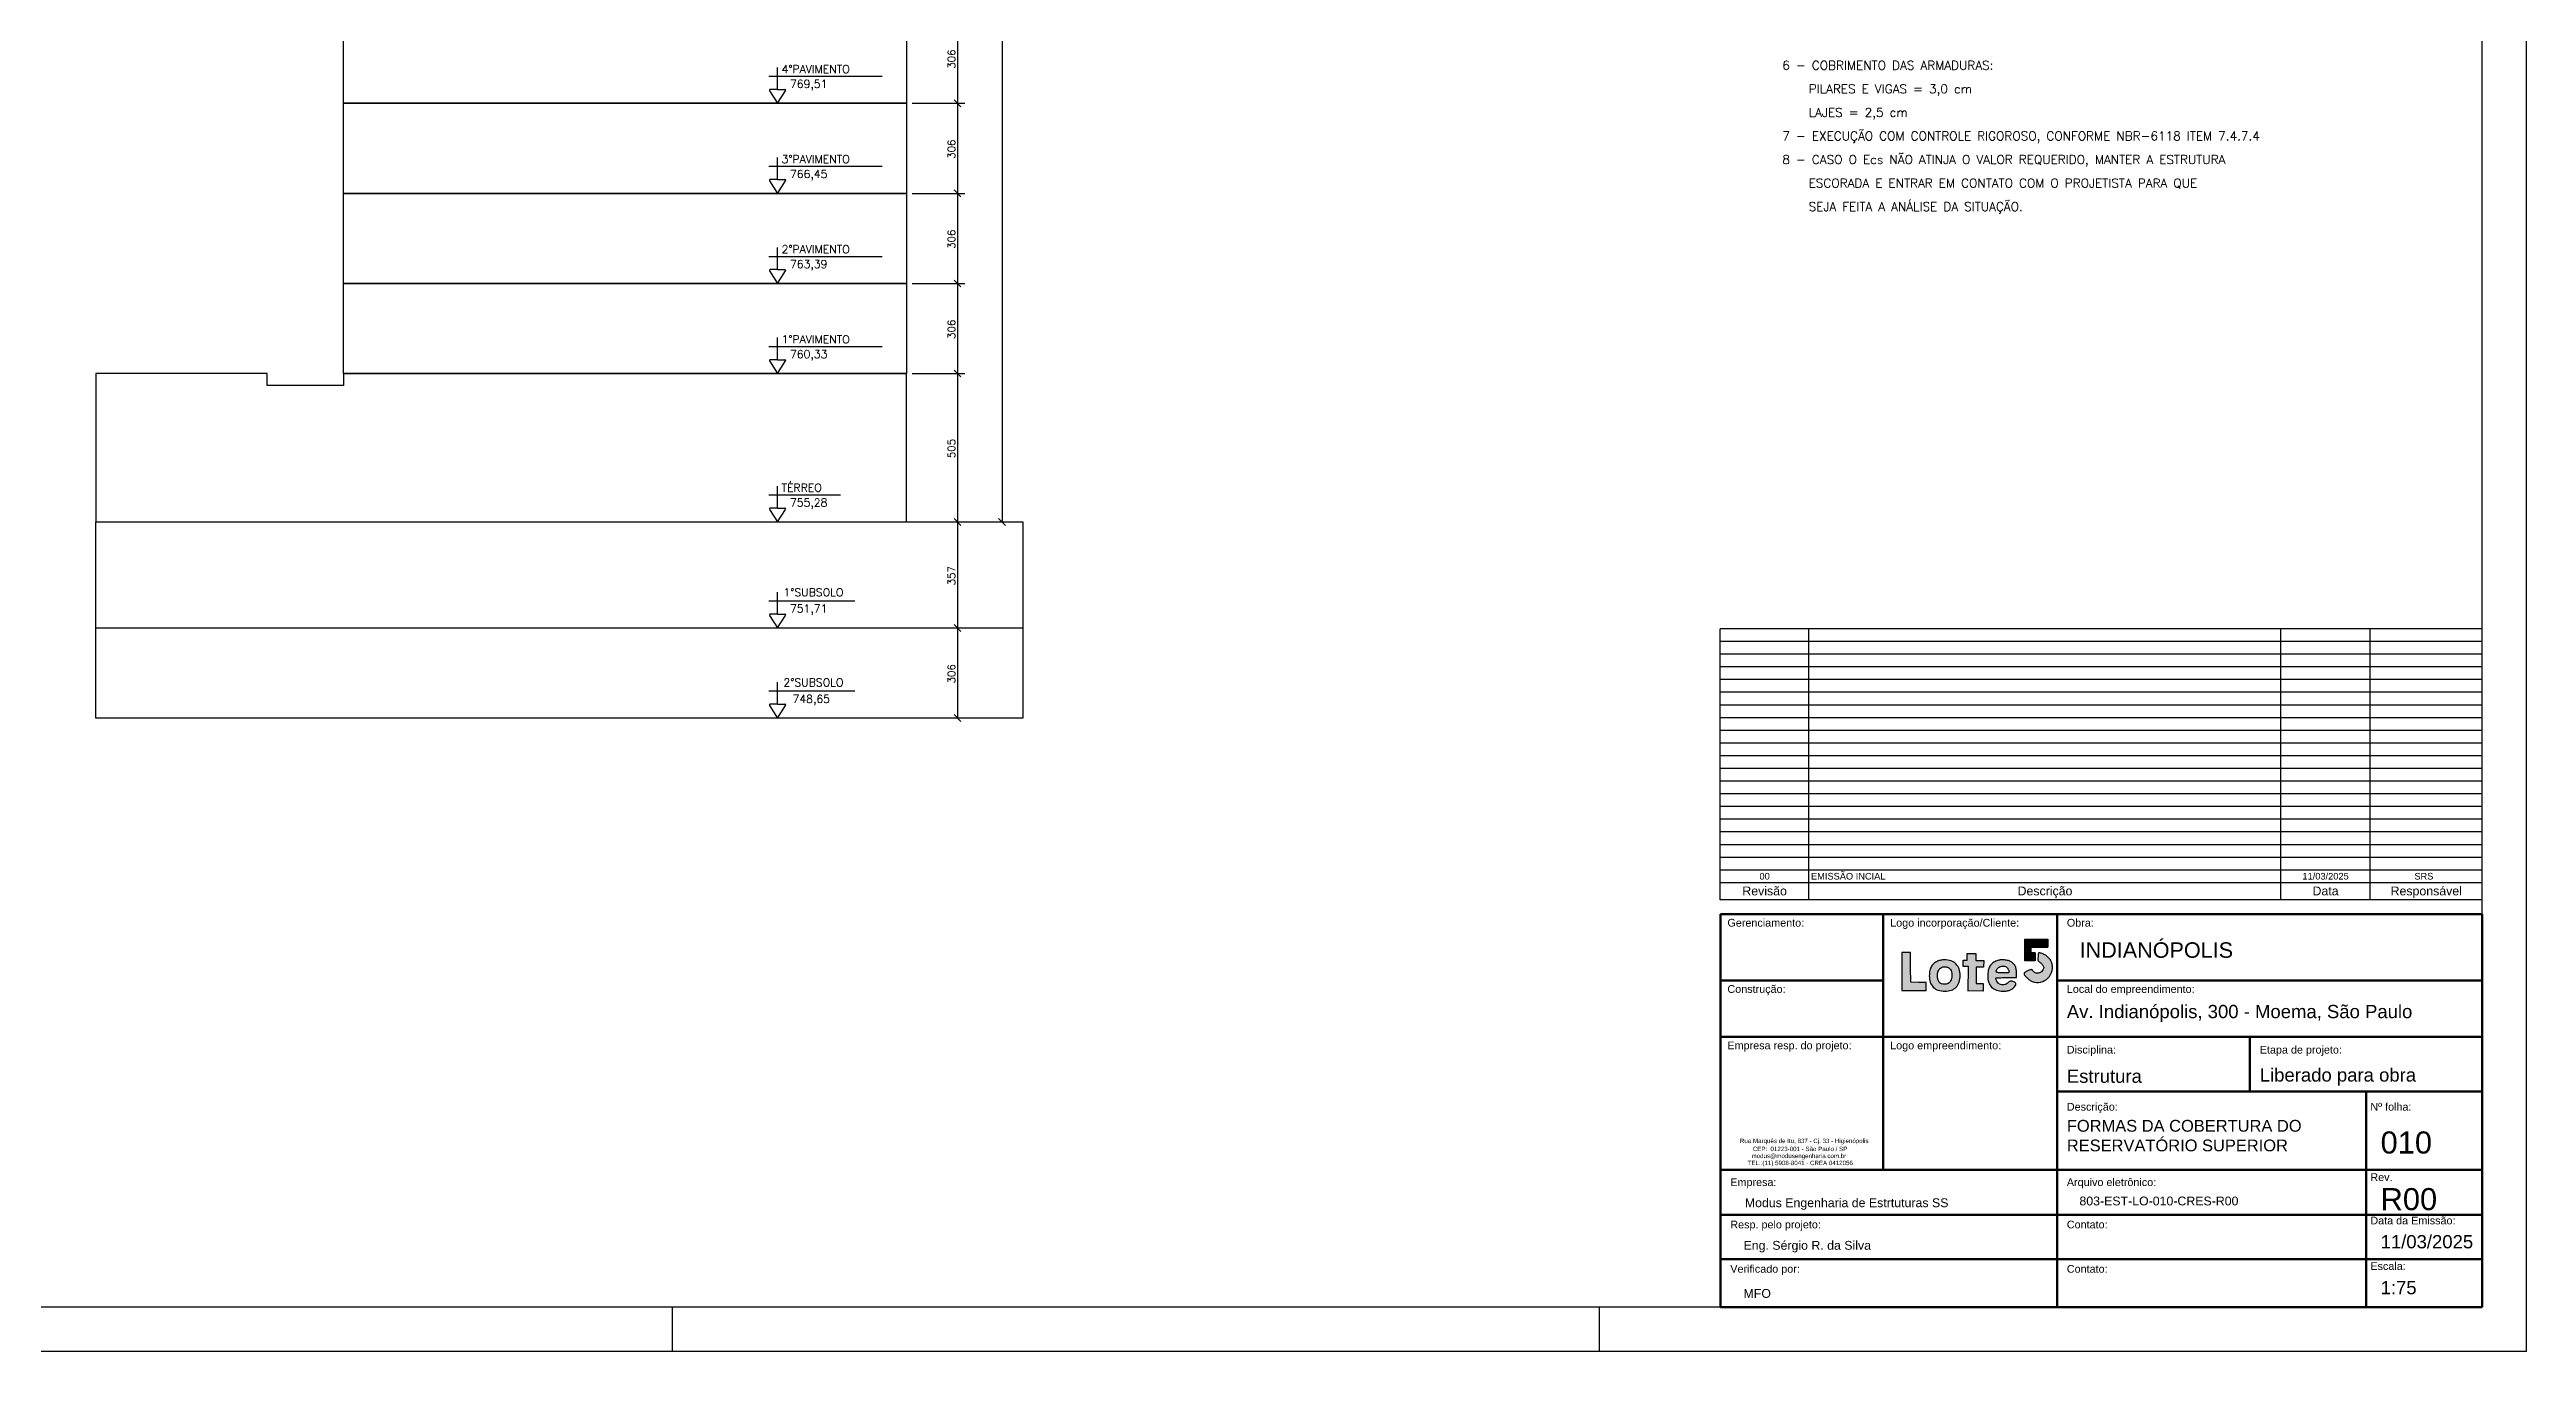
# Model space of a CAD drawing. Extents: x 26936 to 34826, y 0 to 4455.
# Drawn here: x 30618 to 34826, y 0 to 2211 of the extents above; entities that cross this region are included whole.
import ezdxf

# ---------------------------------------------------------------- set-up
doc = ezdxf.new("R2010")
doc.units = 0
doc.header["$LTSCALE"] = 75
doc.header["$MEASUREMENT"] = 0
doc.layers.get('0').update_dxf_attribs({"color": 3, "linetype": 'CONTINUOUS'})
for name, color, linetype in [('216', 3, 'CONTINUOUS'), ('222', 6, 'CONTINUOUS'), ('230', 3, 'CONTINUOUS'), ('231', 1, 'CONTINUOUS'), ('250', 1, 'CONTINUOUS')]:
    doc.layers.add(name, color=color, linetype=linetype)
for name, color, linetype, lineweight in [('A-DETL-THIN', 151, 'CONTINUOUS', 30), ('G-ANNO-TTLB', 6, 'CONTINUOUS', 50), ('G-ANO-TIT', 7, 'CONTINUOUS', 9)]:
    doc.layers.add(name, color=color, linetype=linetype, lineweight=lineweight)
doc.styles.add('Arial_12', font='arial.ttf', dxfattribs={"height": 0.001})
doc.styles.add('Arial_13', font='arial.ttf', dxfattribs={"height": 0.003})
doc.styles.add('Arial_14', font='arial.ttf', dxfattribs={"height": 0.00175})
doc.styles.add('Arial_15', font='arial.ttf', dxfattribs={"height": 0.005})
doc.styles.add('Arial_16', font='arial.ttf', dxfattribs={"height": 0.0035})
doc.styles.add('Arial_17', font='arial.ttf', dxfattribs={"height": 0.0015})
doc.styles.add('Arial_5', font='arial.ttf', dxfattribs={"height": 0.002})
doc.styles.get("Standard").update_dxf_attribs({"font": 'ROMANS.SHX'})

# ---------------------------------------------------------------- blocks, each defined once
blk = doc.blocks.new('lote 5')
at = {"linetype": 'Continuous', "true_color": 0xadddf7}
h = blk.add_hatch(color=141, dxfattribs=at)
h.dxf.hatch_style = 1
h.paths.add_polyline_path([(185, 54.9), (185, 64.9), (156, 64.9), (156, 37.6), (169.3, 37.6), (169.3, 47.6), (164.2, 47.6), (164.2, 54.9)])
at = {"linetype": 'Continuous', "true_color": 0x4554a5}
h = blk.add_hatch(color=175, dxfattribs=at)
h.dxf.hatch_style = 1
h.paths.add_polyline_path([(11, 48), (5.5, 48), (0, 48), (0, 24), (0, 0), (15.5, 0), (31, 0), (31, 5), (31, 9.9), (21.2, 10.2), (11.5, 10.5), (11.2, 29.2)])
h.paths.add_polyline_path([(37.9, 30.8, 0.084936), (35.7, 25.4, 0.054013), (35, 18.7, 0.076254), (36.3, 10.3, 0.121611), (40.1, 4, 0.121091), (46.3, 0.3, 0.075213), (54.8, -1, 0.079274), (63, 0.3, 0.122166), (69.1, 4.1, 0.119298), (72.7, 10.4, 0.073422), (74, 18.9, 0.079741), (72.7, 27.2, 0.113763), (68.8, 33.6, 0.115788), (62.6, 37.5, 0.084778), (54.5, 38.9, 0.027052), (52.7, 38.8, 0.016056), (50.6, 38.5, 0.016045), (48.4, 38.1, 0.026508), (46.7, 37.6, 0.076216), (41.6, 34.8, 0.092554)])
h.paths.add_polyline_path([(50.3, 28.9, -0.127794), (54.5, 30, -0.041315), (55.8, 29.9, -0.029052), (57.3, 29.6, -0.029465), (58.7, 29.1, -0.053017), (59.7, 28.5, -0.174394), (63.1, 23.7, -0.106368), (63.5, 16.8, -0.114375), (61, 10.6, -0.218011), (56.5, 8, -0.062111), (52.1, 8.1, -0.122868), (48.9, 9.4, -0.125878), (46.7, 12, -0.066941), (45.5, 16.1, -0.079418), (45.4, 21.4, -0.106796), (47.1, 25.9, -0.122388)], flags=16)
h = blk.add_hatch(color=175, dxfattribs=at)
h.dxf.hatch_style = 1
h.paths.add_polyline_path([(84.3, -0.7), (103.3, -0.9), (103.3, 8.9), (94.5, 8.9), (94.5, 29.5), (103.5, 29.6), (104.1, 38), (94, 38), (94, 46.6), (83.1, 46.6), (83.1, 38.2), (78, 38.2), (78, 30.3), (84.6, 30.3)])
h = blk.add_hatch(color=175, dxfattribs=at)
h.dxf.hatch_style = 1
h.paths.add_polyline_path([(145.5, 22.7, 0.038669), (145.1, 27.1, 0.075044), (144.1, 30.5, 0.076697), (142.1, 33.4, 0.042002), (138.8, 36.3, 0.103568), (135.5, 37.8, 0.038688), (130.4, 38.6, 0.038727), (125, 38.6, 0.069033), (120.7, 37.6, 0.076395), (115.6, 34.8, 0.090783), (111.9, 30.7, 0.083017), (109.8, 25.2, 0.053063), (109, 18.5, 0.077839), (110.3, 10.2, 0.118578), (114, 4.1, 0.119274), (120.1, 0.3, 0.079352), (128.2, -1, 0.034827), (133.1, -0.7, 0.056094), (137.1, 0.4, 0.06475), (140.3, 2.1, 0.070678), (142.9, 4.6, 0.05252), (144.5, 7.1, 0.188977), (144.6, 8.9, 0.203461), (143.5, 10.3, 0.061382), (140.9, 11.3, 0.028075), (138.8, 11.7, 0.097756), (137.4, 11.6, 0.099528), (136.2, 10.9, 0.029702), (134.7, 9.6, -0.083794), (132.4, 7.9, -0.077181), (129.6, 7.1, -0.07687), (126.7, 7.1, -0.082035), (123.9, 8, -0.102945), (122.4, 9.3, -0.031057), (120.6, 11.9, -0.025111), (119.1, 14.6, -0.415036), (119.6, 15.8, -0.001685), (123.4, 16, -0.005312), (127.7, 16.2, -0.003368), (132.6, 16.3), (145.5, 16.5)])
h.paths.add_polyline_path([(135.6, 22.8, -0.172618), (134.7, 22.3, -0.052233), (132.7, 22.1, -0.004945), (127.7, 22.2, -0.004965), (122.8, 22.4, -0.056436), (120.8, 22.8, -0.196706), (120, 23.4, -0.167259), (119.8, 24.5, -0.166753), (121.7, 28.2, -0.123934), (125.8, 30.5, -0.124843), (130.4, 30.6, -0.170256), (133.9, 28.4, -0.031108), (134.7, 27.2, -0.028485), (135.4, 25.9, -0.029637), (135.9, 24.7, -0.077582), (136, 23.8, -0.175193)], flags=16)
h.paths.add_polyline_path([(172.9, 37.6, 0.143338), (173.6, 36.6, 0.062298), (175, 35.7, -0.052748), (176, 35, -0.029639), (177.2, 34, -0.029212), (178.2, 32.9, -0.041879), (179, 31.7, -0.026096), (179.8, 30.1, -0.101625), (180, 29, -0.101625), (179.8, 27.9, -0.026095), (179, 26.2, -0.071265), (177, 23.6, -0.101562), (174.5, 22.1, -0.11176), (171.9, 21.7, -0.101333), (169.2, 22.4, -0.029919), (168, 23.1, -0.029589), (166.9, 23.9, -0.030964), (166.1, 24.8, -0.091595), (165.7, 25.5, 0.136181), (165.1, 26.2, 0.183723), (164.4, 26.4, 0.06924), (163, 26.1, 0.008384), (160.3, 25.1, 0.02358), (158.4, 24.3, 0.030227), (156.8, 23.3, 0.03105), (155.6, 22.4, 0.166559), (155.2, 21.7, 0.208588), (155.7, 19.5, 0.04086), (158.4, 16.3, 0.042098), (161.9, 13.3, 0.062387), (165.5, 11.4, 0.146494), (176.1, 10.6, 0.142355), (185.5, 15.8, 0.142493), (190.7, 25.1, 0.14685), (189.9, 35.7, 0.073862), (187.8, 39.5, 0.055813), (184.5, 43, 0.054226), (180.3, 45.7, 0.06006), (175.8, 47.4, 0.049988), (174.2, 47.6, 0.271112), (173.5, 47.2, 0.114882), (173.1, 46, 0.007003), (172.8, 42.4, 0.011174), (172.7, 39.1, 0.080533)])
at = {"linetype": 'Continuous'}
for p, q in [((156, 37.6), (156, 64.9)), ((156, 64.9), (185, 64.9)), ((185, 64.9), (185, 54.9)), ((78, 30.3), (78, 38.2)), ((78, 38.2), (83.1, 38.2)), ((83, 46.6), (94, 46.6)), ((83.1, 38.2), (83.1, 46.6)), ((94, 46.6), (94, 38)), ((94, 38), (104.1, 38)), ((104.1, 38), (103.5, 29.6)), ((169.3, 37.6), (156, 37.6)), ((164.2, 47.6), (164.2, 54.9)), ((164.2, 54.9), (185, 54.9)), ((169.3, 47.6), (164.2, 47.6)), ((169.3, 47.6), (169.3, 37.6)), ((84.6, 30.3), (78, 30.3)), ((84.3, -0.9), (84.6, 30.3)), ((103.5, 29.6), (94.5, 29.5)), ((94.5, 29.5), (94.5, 8.9)), ((94.5, 8.9), (103.3, 8.9)), ((103.3, 8.9), (103.3, -0.9)), ((103.3, -0.9), (84.3, -0.7))]:
    blk.add_line(p, q, dxfattribs=at)
blk.add_lwpolyline([(0, 24), (0, 0), (15.5, 0), (31, 0), (31, 5), (31, 9.9), (21.2, 10.2), (11.5, 10.5), (11.2, 29.2), (11, 48), (5.5, 48), (0, 48)], close=True)
for points in [[(46.7, 37.6, 0.076216), (41.6, 34.8, 0.092553), (37.9, 30.8, 0.084937), (35.7, 25.4, 0.054013), (35, 18.7, 0.076254), (36.3, 10.3, 0.12161), (40.1, 4, 0.121091), (46.3, 0.3, 0.075213), (54.8, -1, 0.079274), (63, 0.3, 0.122165), (69.1, 4.1, 0.119298), (72.7, 10.4, 0.073422), (74, 18.9, 0.079741), (72.7, 27.2, 0.113746), (68.8, 33.6, 0.115805), (62.6, 37.5, 0.084778), (54.5, 38.9, 0.027052), (52.7, 38.8, 0.016056), (50.6, 38.5, 0.016045), (48.4, 38.1, 0.026508)], [(120.7, 37.6, 0.076392), (115.6, 34.8, 0.090789), (111.9, 30.7, 0.083014), (109.8, 25.2, 0.053063), (109, 18.5, 0.077839), (110.3, 10.2, 0.118577), (114, 4.1, 0.119274), (120.1, 0.3, 0.079352), (128.2, -1, 0.034827), (133.1, -0.7, 0.056094), (137.1, 0.4, 0.06475), (140.3, 2.1, 0.070679), (142.9, 4.6, 0.052519), (144.5, 7.1, 0.188977), (144.6, 8.9, 0.203461), (143.5, 10.3, 0.061383), (140.9, 11.3, 0.028074), (138.8, 11.7, 0.097756), (137.4, 11.6, 0.099528), (136.2, 10.9, 0.029702), (134.7, 9.6, -0.083794), (132.4, 7.9, -0.077181), (129.6, 7.1, -0.076871), (126.7, 7.1, -0.082035), (123.9, 8, -0.102944), (122.4, 9.3, -0.031057), (120.6, 11.9, -0.025111), (119.1, 14.6, -0.317534), (119.3, 15.7, -0.184471), (119.8, 15.8, -0.00161), (123.4, 16, -0.005312), (127.7, 16.2, -0.003368), (132.6, 16.3), (145.5, 16.5), (145.5, 22.7, 0.038669), (145.1, 27.1, 0.075045), (144.1, 30.5, 0.076697), (142.1, 33.4, 0.042002), (138.8, 36.3, 0.103568), (135.5, 37.8, 0.038694), (130.4, 38.6, 0.038721), (125, 38.6, 0.069033)], [(172.8, 42.4, 0.011176), (172.7, 39.1, 0.080533), (172.9, 37.6, 0.143338), (173.6, 36.6, 0.062298), (175, 35.7, -0.052748), (176, 35, -0.029614), (177.2, 34, -0.029236), (178.2, 32.9, -0.041879), (179, 31.7, -0.026096), (179.8, 30.1, -0.101625), (180, 29, -0.101625), (179.8, 27.9, -0.026096), (179, 26.2, -0.071264), (177, 23.6, -0.101562), (174.5, 22.1, -0.11176), (171.9, 21.7, -0.101332), (169.2, 22.4, -0.029919), (168, 23.1, -0.029589), (166.9, 23.9, -0.030964), (166.1, 24.8, -0.091595), (165.7, 25.5, 0.136181), (165.1, 26.2, 0.183723), (164.4, 26.4, 0.06924), (163, 26.1, 0.008384), (160.3, 25.1, 0.023581), (158.4, 24.3, 0.030227), (156.8, 23.3, 0.03105), (155.6, 22.4, 0.166559), (155.2, 21.7, 0.208588), (155.7, 19.5, 0.04086), (158.4, 16.3, 0.042098), (161.9, 13.3, 0.062386), (165.5, 11.4, 0.146494), (176.1, 10.6, 0.142355), (185.5, 15.8, 0.142493), (190.7, 25.1, 0.14685), (189.9, 35.7, 0.073863), (187.8, 39.5, 0.055813), (184.5, 43, 0.054226), (180.3, 45.7, 0.06006), (175.8, 47.4, 0.049987), (174.2, 47.6, 0.271111), (173.5, 47.2, 0.114883), (173.1, 46, 0.007002)], [(59.7, 28.5, -0.174394), (63.1, 23.7, -0.106368), (63.5, 16.8, -0.114376), (61, 10.6, -0.218011), (56.5, 8, -0.062111), (52.1, 8.1, -0.122867), (48.9, 9.4, -0.125878), (46.7, 12, -0.066936), (45.5, 16.1, -0.079422), (45.4, 21.4, -0.106796), (47.1, 25.9, -0.122396), (50.3, 28.9, -0.127791), (54.5, 30, -0.041309), (55.8, 29.9, -0.029057), (57.3, 29.6, -0.02946), (58.7, 29.1, -0.053017)], [(133.9, 28.4, -0.031108), (134.7, 27.2, -0.028484), (135.4, 25.9, -0.029638), (135.9, 24.7, -0.077582), (136, 23.8, -0.175194), (135.6, 22.8, -0.172618), (134.7, 22.3, -0.052233), (132.7, 22.1, -0.004945), (127.7, 22.2, -0.004965), (122.8, 22.4, -0.056436), (120.8, 22.8, -0.196706), (120, 23.4, -0.167259), (119.8, 24.5, -0.166753), (121.7, 28.2, -0.123934), (125.8, 30.5, -0.124843), (130.4, 30.6, -0.170257)]]:
    blk.add_lwpolyline(points, format="xyb", close=True)

msp = doc.modelspace()

# ---------------------------------------------------------------- linework, layer by layer
for p, q in [((34826.1, 0), (34826.1, 4455)), ((31676.1, 0), (31676.1, 75)), ((34826.1, 0), (26936.1, 0))]:
    msp.add_line(p, q)
msp.add_lwpolyline([(33251.1, 0), (33251.1, 75)])
at = {"layer": '216'}
for p, q in [((32154.5, 2125.6), (32166.2, 2113.9)), ((32154.5, 1972.6), (32166.2, 1960.9)), ((32154.5, 1819.6), (32166.2, 1807.9)), ((32154.5, 1666.6), (32166.2, 1654.9)), ((32154.5, 1414.6), (32166.2, 1402.9)), ((32230.3, 1414.6), (32242, 1402.9)), ((32154.5, 1234.6), (32166.2, 1222.9)), ((32154.5, 1081.6), (32166.2, 1069.9))]:
    msp.add_line(p, q, dxfattribs=at)
at = {"layer": '222'}
msp.add_line((34751.1, 75), (34751.1, 4380), dxfattribs=at)
at = {"layer": '230'}
for p, q in [((31117.2, 1813.7), (32073.7, 1813.7)), ((31117.2, 1660.7), (32073.7, 1660.7)), ((30696.6, 1228.7), (32271.1, 1228.7))]:
    msp.add_line(p, q, dxfattribs=at)
for points in [[(31117.2, 2272.7), (32073.7, 2272.7), (32073.7, 2119.7), (31117.2, 2119.7), (31117.2, 2272.7)], [(31117.2, 2119.7), (32073.7, 2119.7), (32073.7, 1966.7), (31117.2, 1966.7), (31117.2, 2119.7)], [(31117.2, 1966.7), (32073.7, 1966.7), (32073.7, 1813.7), (31117.2, 1813.7), (31117.2, 1966.7)], [(31117.2, 1813.7), (32073.7, 1813.7), (32073.7, 1660.7), (31117.2, 1660.7), (31117.2, 1813.7)], [(31117.2, 1640.7), (30987.6, 1640.7), (30987.6, 1660.7), (30696.6, 1660.7), (30696.6, 1408.7)], [(32073.7, 1408.7), (32073.7, 1660.7), (31117.2, 1660.7), (31117.2, 1640.7)], [(30696.6, 1408.7), (32271.1, 1408.7), (32271.1, 1075.7), (30696.6, 1075.7), (30696.6, 1408.7)]]:
    msp.add_lwpolyline(points, dxfattribs=at)
at = {"layer": '231'}
for p, q in [((31839.7, 2165.7), (32032.2, 2165.7)), ((31854.7, 2143.2), (31854.7, 2180.7)), ((31841.1, 2141.1), (31854.7, 2119.7)), ((31854.7, 2143.2), (31842.3, 2143.2)), ((31854.7, 2143.2), (31867.1, 2143.2)), ((31854.7, 2119.7), (31868.3, 2141.1)), ((31854.7, 1990.2), (31854.7, 2027.7)), ((31839.7, 2012.7), (32032.2, 2012.7)), ((31841.1, 1988.1), (31854.7, 1966.7)), ((31854.7, 1990.2), (31842.3, 1990.2)), ((31854.7, 1990.2), (31867.1, 1990.2)), ((31854.7, 1966.7), (31868.3, 1988.1)), ((31839.7, 1859.7), (32032.2, 1859.7)), ((31854.7, 1837.2), (31854.7, 1874.7)), ((31841.1, 1835.1), (31854.7, 1813.7)), ((31854.7, 1837.2), (31842.3, 1837.2)), ((31854.7, 1837.2), (31867.1, 1837.2)), ((31854.7, 1813.7), (31868.3, 1835.1)), ((31839.7, 1706.7), (32032.2, 1706.7)), ((31854.7, 1684.2), (31842.3, 1684.2)), ((31854.7, 1684.2), (31854.7, 1721.7)), ((31854.7, 1684.2), (31867.1, 1684.2)), ((31841.1, 1682.1), (31854.7, 1660.7)), ((31854.7, 1660.7), (31868.3, 1682.1)), ((31839.7, 1454.7), (31961.8, 1454.7)), ((31854.7, 1432.2), (31842.3, 1432.2)), ((31854.7, 1432.2), (31854.7, 1469.7)), ((31854.7, 1432.2), (31867.1, 1432.2)), ((31841.1, 1430.1), (31854.7, 1408.7)), ((31854.7, 1408.7), (31868.3, 1430.1)), ((31839.7, 1274.7), (31986.2, 1274.7)), ((31854.7, 1252.2), (31854.7, 1289.7)), ((31841.1, 1250.1), (31854.7, 1228.7)), ((31854.7, 1252.2), (31842.3, 1252.2)), ((31854.7, 1252.2), (31867.1, 1252.2)), ((31854.7, 1228.7), (31868.3, 1250.1)), ((31854.7, 1099.2), (31854.7, 1136.7)), ((31839.7, 1121.7), (31986.2, 1121.7)), ((31841.1, 1097.1), (31854.7, 1075.7)), ((31854.7, 1099.2), (31842.3, 1099.2)), ((31854.7, 1099.2), (31867.1, 1099.2)), ((31854.7, 1075.7), (31868.3, 1097.1))]:
    msp.add_line(p, q, dxfattribs=at)
for centre, start, end in [((31842.3, 2141.9), 90, 212.377), ((31867.1, 2141.9), 327.6277, 90), ((31842.3, 1988.9), 90, 212.377), ((31867.1, 1988.9), 327.6277, 90), ((31842.3, 1835.9), 90, 212.377), ((31867.1, 1835.9), 327.6277, 90), ((31842.3, 1682.9), 90, 212.377), ((31867.1, 1682.9), 327.6277, 90), ((31842.3, 1430.9), 90, 212.377), ((31867.1, 1430.9), 327.6277, 90), ((31842.3, 1250.9), 90, 212.377), ((31867.1, 1250.9), 327.6277, 90), ((31842.3, 1097.9), 90, 212.377), ((31867.1, 1097.9), 327.6277, 90)]:
    msp.add_arc(centre, 1.36, start, end, dxfattribs=at)
at = {"layer": '250'}
for p, q in [((32236.2, 3802.7), (32236.2, 1408.7)), ((32160.4, 2272.7), (32160.4, 2119.7)), ((32083.4, 2119.7), (32173.1, 2119.7)), ((32160.4, 2119.7), (32160.4, 1966.7)), ((32083.4, 1966.7), (32173.1, 1966.7)), ((32160.4, 1966.7), (32160.4, 1813.7)), ((32083.4, 1813.7), (32173.1, 1813.7)), ((32160.4, 1813.7), (32160.4, 1660.7)), ((32083.4, 1660.7), (32173.1, 1660.7)), ((32160.4, 1660.7), (32160.4, 1408.7)), ((32160.4, 1408.7), (32160.4, 1228.7)), ((32160.4, 1228.7), (32160.4, 1075.7))]:
    msp.add_line(p, q, dxfattribs=at)
at = {"layer": 'A-DETL-THIN', "color": 3}
for p, q in [((34751.1, 1227.2), (33456.2, 1227.2)), ((33456.2, 767.2), (33456.2, 1227.2)), ((33607.1, 817.5), (33607.1, 1227.2)), ((34409, 817.5), (34409, 1227.2)), ((34560.6, 817.5), (34560.6, 1227.2)), ((34751.1, 767.2), (34751.1, 1227.2)), ((34751.1, 1205.6), (33456.2, 1205.6)), ((34751.1, 1184.1), (33456.2, 1184.1)), ((34751.1, 1162.5), (33456.2, 1162.5)), ((34751.1, 1140.9), (33456.2, 1140.9)), ((34751.1, 1119.4), (33456.2, 1119.4)), ((34751.1, 1097.8), (33456.2, 1097.8)), ((34751.1, 1076.2), (33456.2, 1076.2)), ((34751.1, 1054.7), (33456.2, 1054.7)), ((34751.1, 1033.1), (33456.2, 1033.1)), ((34751.1, 1011.6), (33456.2, 1011.6)), ((34751.1, 990), (33456.2, 990)), ((34751.1, 968.4), (33456.2, 968.4)), ((34751.1, 946.9), (33456.2, 946.9)), ((34751.1, 925.3), (33456.2, 925.3)), ((34751.1, 903.7), (33456.2, 903.7)), ((34751.1, 882.2), (33456.2, 882.2)), ((34751.1, 860.6), (33456.2, 860.6)), ((34751.1, 839), (33456.2, 839)), ((34751.1, 817.5), (33456.2, 817.5)), ((33607.1, 795.9), (33607.1, 817.5)), ((34409, 795.9), (34409, 817.5)), ((34560.6, 795.9), (34560.6, 817.5)), ((33607.1, 795.9), (33456.2, 795.9)), ((34751.1, 767.2), (33456.2, 767.2)), ((34409, 795.9), (33607.1, 795.9)), ((33607.1, 767.2), (33607.1, 795.9)), ((34560.6, 795.9), (34409, 795.9)), ((34409, 767.2), (34409, 795.9)), ((34751.1, 795.9), (34560.6, 795.9)), ((34560.6, 767.2), (34560.6, 795.9))]:
    msp.add_line(p, q, dxfattribs=at)
at = {"layer": 'G-ANNO-TTLB'}
for p, q in [((33456.8, 75), (33456.8, 742.7)), ((33456.8, 742.7), (34751.1, 742.7)), ((34751.1, 742.7), (34751.1, 75)), ((33733.3, 630.2), (33456.8, 630.2)), ((34751.1, 630.2), (34028.6, 630.2)), ((33456.8, 534.5), (34751.1, 534.5)), ((34356.4, 534.5), (34356.4, 441.4)), ((34751.1, 156.8), (33456.8, 156.8))]:
    msp.add_line(p, q, dxfattribs=at)

# ---------------------------------------------------------------- block references
at = {"linetype": 'Continuous', "xscale": 1.340735350128545, "yscale": 1.340735350128545, "zscale": 1.340735350128545}
msp.add_blockref('lote 5', (33764.6, 613.1), dxfattribs=at)

# ---------------------------------------------------------------- texts
for s, height, p in [('6 - COBRIMENTO DAS ARMADURAS:', 15, (33561.8, 2176.7)), ('4%%dPAVIMENTO', 13.5, (31861.5, 2171.1)), ('769,51', 13.5, (31875.7, 2145.9)), ('    PILARES E VIGAS = 3,0 cm', 15, (33561.8, 2136.7)), ('    LAJES = 2,5 cm', 15, (33561.8, 2096.7)), ('7 - EXECUÇÃO COM CONTROLE RIGOROSO, CONFORME NBR-6118 ITEM 7.4.7.4', 15, (33561.8, 2056.7)), ('3%%dPAVIMENTO', 13.5, (31861.5, 2018.1)), ('8 - CASO O Ecs NÃO ATINJA O VALOR REQUERIDO, MANTER A ESTRUTURA', 15, (33561.8, 2016.7)), ('766,45', 13.5, (31875.7, 1992.9)), ('    ESCORADA E ENTRAR EM CONTATO COM O PROJETISTA PARA QUE', 15, (33561.8, 1976.7)), ('    SEJA FEITA A ANÁLISE DA SITUAÇÃO.', 15, (33561.8, 1936.7)), ('2%%dPAVIMENTO', 13.5, (31861.5, 1865.1)), ('763,39', 13.5, (31875.7, 1839.9)), ('1%%dPAVIMENTO', 13.5, (31861.5, 1712.1)), ('760,33', 13.5, (31875.7, 1686.9)), ('TÉRREO', 13.5, (31861.5, 1460.1)), ('755,28', 13.5, (31875.7, 1434.9)), ('1%%dSUBSOLO', 13.5, (31864.7, 1282.4)), ('751,71', 13.5, (31875.7, 1254.9)), ('2%%dSUBSOLO', 13.5, (31864.7, 1129.4)), ('748,65', 13.5, (31880.1, 1101.4))]:
    msp.add_text(s, height=height).set_placement(p)
at = {"layer": '216'}
for s, p in [('306', (32156.5, 2178.4)), ('306', (32156.5, 2025.4)), ('306', (32156.5, 1872.4)), ('306', (32156.5, 1719.4)), ('505', (32156.5, 1516.9)), ('357', (32156.5, 1300.9)), ('306', (32156.5, 1134.4))]:
    msp.add_text(s, height=12.75, rotation=90, dxfattribs=at).set_placement(p)
at = {"layer": 'G-ANO-TIT', "line_spacing_factor": 0.941778}
for s, insert, char_height, width, attachment_point, style in [('00', (33531.7, 812.7), 11.25, 20.935, 2, 'Arial_17'), ('EMISSÃO INCIAL', (33610.5, 812.7), 11.25, 397.356, 1, 'Arial_17'), ('{\\C7;11/03/2025}', (34484.8, 812.7), 11.25, 94.208, 2, 'Arial_17'), ('\\pxql;{\\C7;SRS}', (34654.2, 812.7), 11.25, 37.048, 2, 'Arial_17'), ('Revisão', (33531.7, 789.6), 15, 90.534, 2, 'Arial_5'), ('Descrição', (34008.1, 789.6), 15, 111.102, 2, 'Arial_5'), ('Data', (34484.8, 789.6), 15, 52.888, 2, 'Arial_5'), ('Responsável', (34655.9, 789.6), 15, 144.891, 2, 'Arial_5')]:
    msp.add_mtext(s, dxfattribs=dict(at, insert=insert, char_height=char_height, width=width, attachment_point=attachment_point, style=style))
at = {"layer": 'G-ANO-TIT', "attachment_point": 1}
for s, insert, char_height, width, style in [('Gerenciamento:', (33468.5, 734.6), 13.125, 156.93, 'Arial_14'), ('Logo incorporação/Cliente:', (33745.1, 734.6), 13.125, 264.557, 'Arial_14'), ('Obra:', (34045.2, 734.6), 13.12, 55.316, 'Arial_14'), ('INDIANÓPOLIS', (34066.9, 694.8), 26.25, 320.475, 'Arial_16'), ('Construção:', (33468.5, 622.1), 13.125, 120.253, 'Arial_14'), ('Av. Indianópolis, 300 - Moema, São Paulo', (34045.2, 588.5), 22.5, 725.728, 'Arial_13'), ('Local do empreendimento:', (34045.2, 622.1), 13.125, 262.152, 'Arial_14'), ('Empresa resp. do projeto:', (33468.5, 526.3), 13.125, 254.937, 'Arial_14'), ('Logo empreendimento:', (33745.1, 526.3), 13.125, 228.481, 'Arial_14'), ('Etapa de projeto:', (34373, 519), 13.125, 168.956, 'Arial_14'), ('{\\C7;Liberado para obra}', (34373, 480.8), 22.5, 431.709, 'Arial_13'), ('Descrição:', (34045.2, 422.1), 13.12, 104.019, 'Arial_14'), ('Nº folha:', (34560.9, 422.1), 13.12, 84.177, 'Arial_14'), ('{\\C7;FORMAS DA COBERTURA DO RESERVATÓRIO SUPERIOR}', (34045.2, 393.2), 20, 536.446, 'Arial_13'), ('010', (34578.3, 373.6), 37.5, 108.228, 'Arial_15'), ('Arquivo eletrônico:', (34045.2, 294), 13.125, 181.582, 'Arial_14'), ('Rev.', (34560.9, 302.5), 13.12, 44.494, 'Arial_14'), ('{\\C7;803-EST-LO-010-CRES-R00}', (34066.6, 263), 15, 334.905, 'Arial_5'), ('R00', (34578.3, 277.4), 37.5, 118.449, 'Arial_15'), ('Contato:', (34045.2, 222.1), 13.12, 84.177, 'Arial_14'), ('Data da Emissão:', (34560.9, 228.9), 13.125, 173.165, 'Arial_14'), ('{\\C7;Eng. Sérgio R. da Silva}', (33495.9, 187.7), 15, 307.848, 'Arial_5'), ('{\\C7;11/03/2025}', (34578.3, 197.6), 22.5, 194.81, 'Arial_13'), ('Verificado por:', (33473.4, 146.8), 13.125, 141.899, 'Arial_14'), ('Contato:', (34045.2, 146.8), 13.12, 84.177, 'Arial_14'), ('{\\C7;MFO}', (33495.9, 106), 15, 221.867, 'Arial_5')]:
    msp.add_mtext(s, dxfattribs=dict(at, insert=insert, char_height=char_height, width=width, style=style))
at = {"layer": 'G-ANO-TIT', "attachment_point": 1, "bg_fill": 3, "box_fill_scale": 1.25, "bg_fill_color": 256, "bg_fill_true_color": 13158600, "bg_fill_transparency": 0}
for s, insert, char_height, width, style in [('{\\C7;Estrutura}', (34045.2, 478.7), 22.5, 189.399, 'Arial_13'), ('CEP:^I01223-001 - São Paulo / SP', (33511.7, 347.7), 7.5, 162.005, 'Arial_12'), ('{\\C7;Modus Engenharia de Estrtuturas SS}', (33498.1, 260), 15, 505.593, 'Arial_5'), ('{\\C7;1:75}', (34578.3, 119.6), 22.5, 89.214, 'Arial_13')]:
    msp.add_mtext(s, dxfattribs=dict(at, insert=insert, char_height=char_height, width=width, style=style))

# ---------------------------------------------------------------- next in the draw order: linework, layer by layer
at = {"layer": '222'}
msp.add_line((34751.1, 75), (27123.6, 75), dxfattribs=at)
at = {"layer": 'G-ANNO-TTLB'}
for p, q in [((34028.6, 742.7), (34028.6, 75)), ((34028.6, 441.4), (34751.1, 441.4)), ((34553.6, 441.4), (34553.6, 75)), ((33456.8, 232), (34751.1, 232)), ((34751.1, 75), (33456.8, 75))]:
    msp.add_line(p, q, dxfattribs=at)

# ---------------------------------------------------------------- next in the draw order: texts
at = {"layer": 'G-ANO-TIT', "attachment_point": 1, "style": 'Arial_14'}
for s, insert, char_height, width in [('Disciplina:', (34045.2, 519), 13.125, 98.608), ('Empresa:', (33473.4, 294), 13.12, 94.399), ('Resp. pelo projeto:', (33473.4, 222.1), 13.125, 185.791), ('Escala:', (34560.9, 151.5), 13.12, 71.551)]:
    msp.add_mtext(s, dxfattribs=dict(at, insert=insert, char_height=char_height, width=width))
at = {"layer": 'G-ANO-TIT', "insert": (33509.5, 335.8), "char_height": 7.5, "width": 165.677, "attachment_point": 1, "style": 'Arial_12', "bg_fill": 3, "box_fill_scale": 1.25, "bg_fill_color": 256, "bg_fill_true_color": 13158600, "bg_fill_transparency": 0}
msp.add_mtext('modus@modusengenharia.com.br', dxfattribs=at)

# ---------------------------------------------------------------- next in the draw order: texts
at = {"layer": 'G-ANO-TIT', "char_height": 7.5, "attachment_point": 1, "style": 'Arial_12', "bg_fill": 3, "box_fill_scale": 1.25, "bg_fill_color": 256, "bg_fill_true_color": 13158600, "bg_fill_transparency": 0}
for s, insert, width in [('Rua Marquês de Itu, 837 - Cj. 33 - Higienópolis', (33489.8, 361.3), 230.19), ('TEL.:(11) 5908-8041 - CREA 0412056', (33502.9, 323.9), 180.604)]:
    msp.add_mtext(s, dxfattribs=dict(at, insert=insert, width=width))

# ---------------------------------------------------------------- next in the draw order: linework, layer by layer
at = {"layer": 'G-ANNO-TTLB'}
for p, q in [((33733.3, 308.6), (33733.3, 742.7)), ((34751.1, 308.6), (33456.8, 308.6))]:
    msp.add_line(p, q, dxfattribs=at)

doc.saveas('drawing.dxf')
